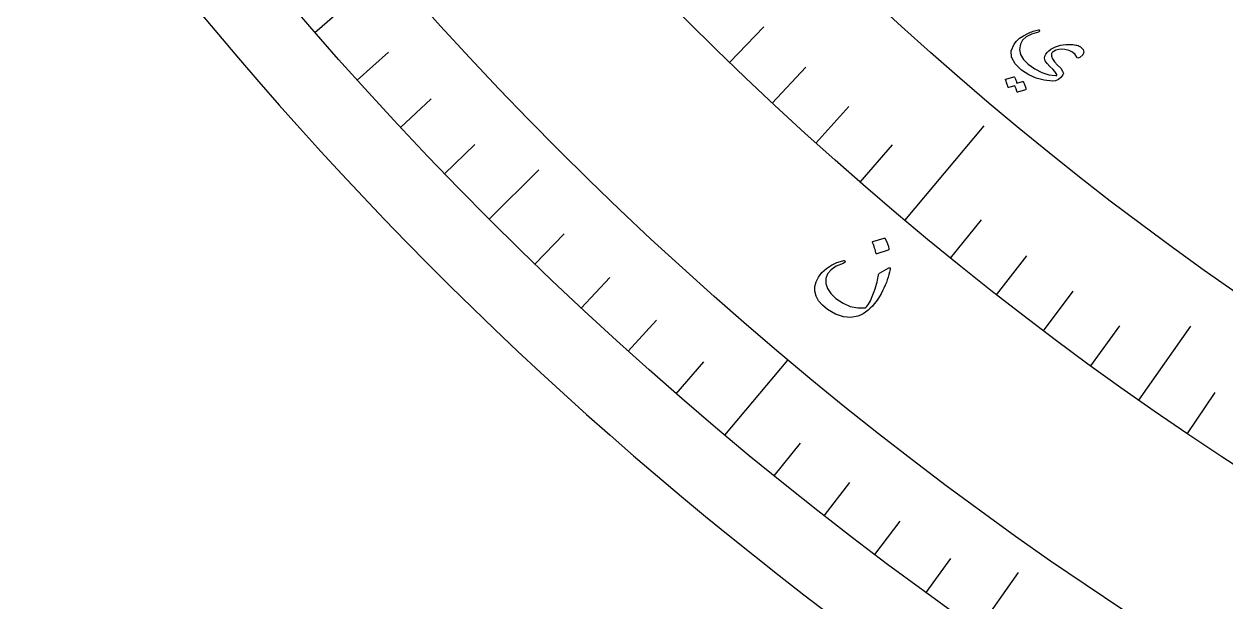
# Model space of a CAD drawing. Header units: millimetres. Extents: x -68 to 67, y -67 to 79.
# Drawn here: x -55.18 to -33.47, y -53.69 to -43.25 of the extents above; entities that cross this region are included whole.
import ezdxf

# ---------------------------------------------------------------- set-up
doc = ezdxf.new("R2010")
doc.units = ezdxf.units.MM
for name, color, linetype in [('CUT_OUTER', 1, 'Continuous'), ('ENGRAVE', 7, 'Continuous'), ('ENGRAVE_FINE', 8, 'Continuous'), ('TEXT', 5, 'Continuous')]:
    doc.layers.add(name, color=color, linetype=linetype)

msp = doc.modelspace()

# ---------------------------------------------------------------- linework, layer by layer
at = {"layer": 'CUT_OUTER'}
msp.add_arc((0, -0.0003), 67.4997, 179.84931, 4.094999, dxfattribs=at)
at = {"layer": 'ENGRAVE'}
for points in [[(-39.2663, -46.7957), (-37.8345, -45.0894)], [(-46.7751, -46.7751), (-45.8802, -45.8802)], [(-35.0384, -50.04), (-34.1014, -48.7019)], [(-42.5204, -50.6738), (-41.3815, -49.3165)], [(-37.9421, -54.1869), (-37.2161, -53.1502)]]:
    msp.add_lwpolyline(points, dxfattribs=at)
for radius in [66.15, 66.15, 64.3781, 61.0875, 61.0875, 58.4888, 53.6625, 53.6625, 50.8275, 45.5625, 45.5625]:
    msp.add_circle((0, 0), radius, dxfattribs=at)
at = {"layer": 'ENGRAVE_FINE'}
for points in [[(-49.924, -43.3983), (-49.3509, -42.9001)], [(-42.4349, -43.9427), (-41.816, -43.3017)], [(-49.159, -44.263), (-48.5947, -43.7549)], [(-41.6616, -44.6766), (-41.0539, -44.0249)], [(-48.379, -45.1142), (-47.8237, -44.5963)], [(-40.8755, -45.3969), (-40.2793, -44.7347)], [(-47.5843, -45.9517), (-47.0381, -45.4241)], [(-40.077, -46.1033), (-39.4925, -45.4309)], [(-38.4436, -47.4739), (-37.8829, -46.7815)], [(-45.9517, -47.5843), (-45.4241, -47.0381)], [(-37.6092, -48.1376), (-37.0607, -47.4355)], [(-45.1142, -48.379), (-44.5963, -47.8237)], [(-36.7634, -48.7866), (-36.2272, -48.0751)], [(-44.263, -49.159), (-43.7549, -48.5947)], [(-35.9063, -49.4208), (-35.3826, -48.7)], [(-43.3983, -49.924), (-42.9001, -49.3509)], [(-34.1597, -50.6438), (-33.6615, -49.9052)], [(-41.6295, -51.4082), (-41.1517, -50.8181)], [(-40.726, -52.1269), (-40.2585, -51.5285)], [(-39.8101, -52.8297), (-39.3531, -52.2233)], [(-38.882, -53.5165), (-38.4356, -52.9021)]]:
    msp.add_lwpolyline(points, dxfattribs=at)
at = {"layer": 'TEXT'}
for points in [[(-36.16, -43.8453), (-36.1902, -43.7969), (-36.2362, -43.7579), (-36.2982, -43.7282), (-36.376, -43.7077), (-36.4324, -43.703), (-36.4869, -43.7081), (-36.5395, -43.7229), (-36.5902, -43.7474), (-36.5985, -43.7538), (-36.6056, -43.7619), (-36.6112, -43.7716), (-36.6156, -43.783), (-36.6181, -43.8276), (-36.6011, -43.877), (-36.5645, -43.9312), (-36.5083, -43.9902), (-36.4522, -44.0477), (-36.4173, -44.0966), (-36.4036, -44.1368), (-36.4112, -44.1685), (-36.4489, -44.2167), (-36.4929, -44.251), (-36.5433, -44.2714), (-36.5999, -44.2779), (-36.7512, -44.2632), (-36.8946, -44.2255), (-37.0299, -44.165), (-37.157, -44.0815), (-37.2756, -43.9664), (-37.3378, -43.8492), (-37.3437, -43.7302), (-37.2933, -43.6095), (-37.2507, -43.5561), (-37.1949, -43.5061), (-37.1261, -43.4596), (-37.0443, -43.4165), (-37.0197, -43.406), (-36.9955, -43.3964), (-36.9715, -43.3876), (-36.9479, -43.3797), (-36.9244, -43.3725), (-36.901, -43.3662), (-36.8775, -43.3607), (-36.8541, -43.356), (-36.843, -43.3552), (-36.8356, -43.3575), (-36.8317, -43.3626), (-36.8315, -43.3708), (-36.8341, -43.3785), (-36.8384, -43.3847), (-36.8445, -43.3895), (-36.8523, -43.3927), (-36.9768, -43.4327), (-37.0729, -43.4824), (-37.1406, -43.542), (-37.1798, -43.6116), (-37.1956, -43.7066), (-37.1778, -43.7982), (-37.1265, -43.8862), (-37.0414, -43.9706), (-36.9165, -44.0598), (-36.7909, -44.1243), (-36.6646, -44.164), (-36.5379, -44.179), (-36.5292, -44.1786), (-36.5236, -44.1756), (-36.5211, -44.1701), (-36.5217, -44.162), (-36.5322, -44.1392), (-36.5565, -44.107), (-36.5948, -44.0655), (-36.6468, -44.0146), (-36.6977, -43.9605), (-36.73, -43.9113), (-36.7438, -43.8673), (-36.739, -43.8283), (-36.7217, -43.7924), (-36.6978, -43.7595), (-36.6671, -43.7299), (-36.6298, -43.7033), (-36.5452, -43.6606), (-36.4541, -43.6323), (-36.3564, -43.6184), (-36.2521, -43.6189), (-36.2257, -43.6204), (-36.201, -43.6232), (-36.1782, -43.6272), (-36.1572, -43.6323), (-36.138, -43.6386), (-36.1206, -43.6457), (-36.1051, -43.6538), (-36.0915, -43.6628), (-36.0463, -43.7078), (-36.034, -43.7542), (-36.0547, -43.8019), (-36.1083, -43.851), (-36.1266, -43.861), (-36.1413, -43.8634), (-36.1525, -43.8582), (-36.16, -43.8453)], [(-37.1415, -44.2873), (-37.1385, -44.2871), (-37.1354, -44.288), (-37.1322, -44.2902), (-37.1289, -44.2935), (-37.1201, -44.309), (-37.112, -44.3246), (-37.1048, -44.3404), (-37.0983, -44.3563), (-37.0927, -44.3725), (-37.0878, -44.3891), (-37.0837, -44.4062), (-37.0804, -44.4237), (-37.0806, -44.428), (-37.082, -44.4316), (-37.0847, -44.4344), (-37.0888, -44.4364), (-37.2332, -44.4817), (-37.236, -44.4815), (-37.2386, -44.4794), (-37.2408, -44.4753), (-37.2429, -44.4692), (-37.2437, -44.4645), (-37.2457, -44.4573), (-37.2487, -44.4478), (-37.2527, -44.4358), (-37.2578, -44.4214), (-37.264, -44.4042), (-37.2713, -44.3844), (-37.2796, -44.3618), (-37.3929, -44.3958), (-37.3971, -44.3962), (-37.4005, -44.3943), (-37.4031, -44.39), (-37.4049, -44.3835), (-37.4064, -44.3778), (-37.4089, -44.3691), (-37.4125, -44.3573), (-37.4171, -44.3424), (-37.423, -44.3244), (-37.4301, -44.303), (-37.4386, -44.2782), (-37.4485, -44.2501), (-37.4489, -44.2464), (-37.4482, -44.2438), (-37.4463, -44.2421), (-37.4433, -44.2413), (-37.3006, -44.2017), (-37.2976, -44.2015), (-37.2945, -44.2024), (-37.2913, -44.2046), (-37.288, -44.2079), (-37.2801, -44.2206), (-37.2729, -44.2335), (-37.2665, -44.2468), (-37.261, -44.2603), (-37.2561, -44.274), (-37.2519, -44.2879), (-37.2484, -44.3019), (-37.2455, -44.316)], [(-39.6385, -47.1162), (-39.6342, -47.1158), (-39.6298, -47.1171), (-39.6253, -47.1201), (-39.6206, -47.1248), (-39.5973, -47.1695), (-39.5787, -47.2157), (-39.5649, -47.2634), (-39.5559, -47.3128), (-39.5561, -47.3189), (-39.558, -47.3237), (-39.5614, -47.3272), (-39.5665, -47.3293), (-39.7723, -47.3987), (-39.7783, -47.3994), (-39.7832, -47.3967), (-39.7868, -47.3907), (-39.7891, -47.3814), (-39.7912, -47.3733), (-39.7947, -47.3608), (-39.7996, -47.3439), (-39.8059, -47.3227), (-39.8139, -47.2968), (-39.8237, -47.2662), (-39.8354, -47.2309), (-39.849, -47.1907), (-39.8503, -47.1848), (-39.8498, -47.1805), (-39.8474, -47.1777), (-39.8432, -47.1764)], [(-39.5314, -47.6822), (-39.5421, -47.7268), (-39.5544, -47.7724), (-39.5683, -47.819), (-39.5838, -47.8667), (-39.6014, -47.9155), (-39.6214, -47.9654), (-39.6439, -48.0164), (-39.6688, -48.0686), (-39.6951, -48.1193), (-39.7232, -48.1679), (-39.7531, -48.2145), (-39.7849, -48.2589), (-39.8185, -48.3014), (-39.8542, -48.3421), (-39.8919, -48.3808), (-39.9316, -48.4177), (-39.9767, -48.4536), (-40.0223, -48.4835), (-40.0686, -48.5073), (-40.1155, -48.5251), (-40.2439, -48.5477), (-40.378, -48.5348), (-40.5177, -48.4864), (-40.6627, -48.4025), (-40.7559, -48.3278), (-40.8258, -48.2482), (-40.8721, -48.164), (-40.895, -48.0751), (-40.8939, -47.9868), (-40.8718, -47.9011), (-40.8288, -47.818), (-40.765, -47.7373), (-40.6838, -47.6636), (-40.5935, -47.6031), (-40.4943, -47.5559), (-40.3862, -47.5219), (-40.3718, -47.5197), (-40.3608, -47.5211), (-40.3531, -47.5259), (-40.3489, -47.5343), (-40.3477, -47.5453), (-40.3529, -47.5549), (-40.3644, -47.5631), (-40.3823, -47.5699), (-40.5065, -47.623), (-40.5999, -47.6867), (-40.6623, -47.761), (-40.6938, -47.8461), (-40.6945, -47.9351), (-40.6645, -48.0245), (-40.6037, -48.1142), (-40.5121, -48.2041), (-40.3839, -48.2919), (-40.2522, -48.3491), (-40.1174, -48.3758), (-39.9794, -48.3719), (-39.9757, -48.3708), (-39.9715, -48.3681), (-39.9668, -48.3639), (-39.9616, -48.3581), (-39.9254, -48.3088), (-39.89, -48.2456), (-39.8555, -48.1688), (-39.8218, -48.0782), (-39.8063, -48.0313), (-39.7923, -47.9874), (-39.7799, -47.9463), (-39.769, -47.908), (-39.76, -47.8727), (-39.7529, -47.8402), (-39.7478, -47.8107), (-39.7447, -47.784), (-39.7426, -47.7705), (-39.7387, -47.7597), (-39.733, -47.7515), (-39.7256, -47.7459), (-39.5546, -47.6535), (-39.5426, -47.6497), (-39.5348, -47.6532), (-39.531, -47.6641), (-39.5314, -47.6822)]]:
    msp.add_lwpolyline(points, close=True, dxfattribs=at)

doc.saveas('drawing.dxf')
